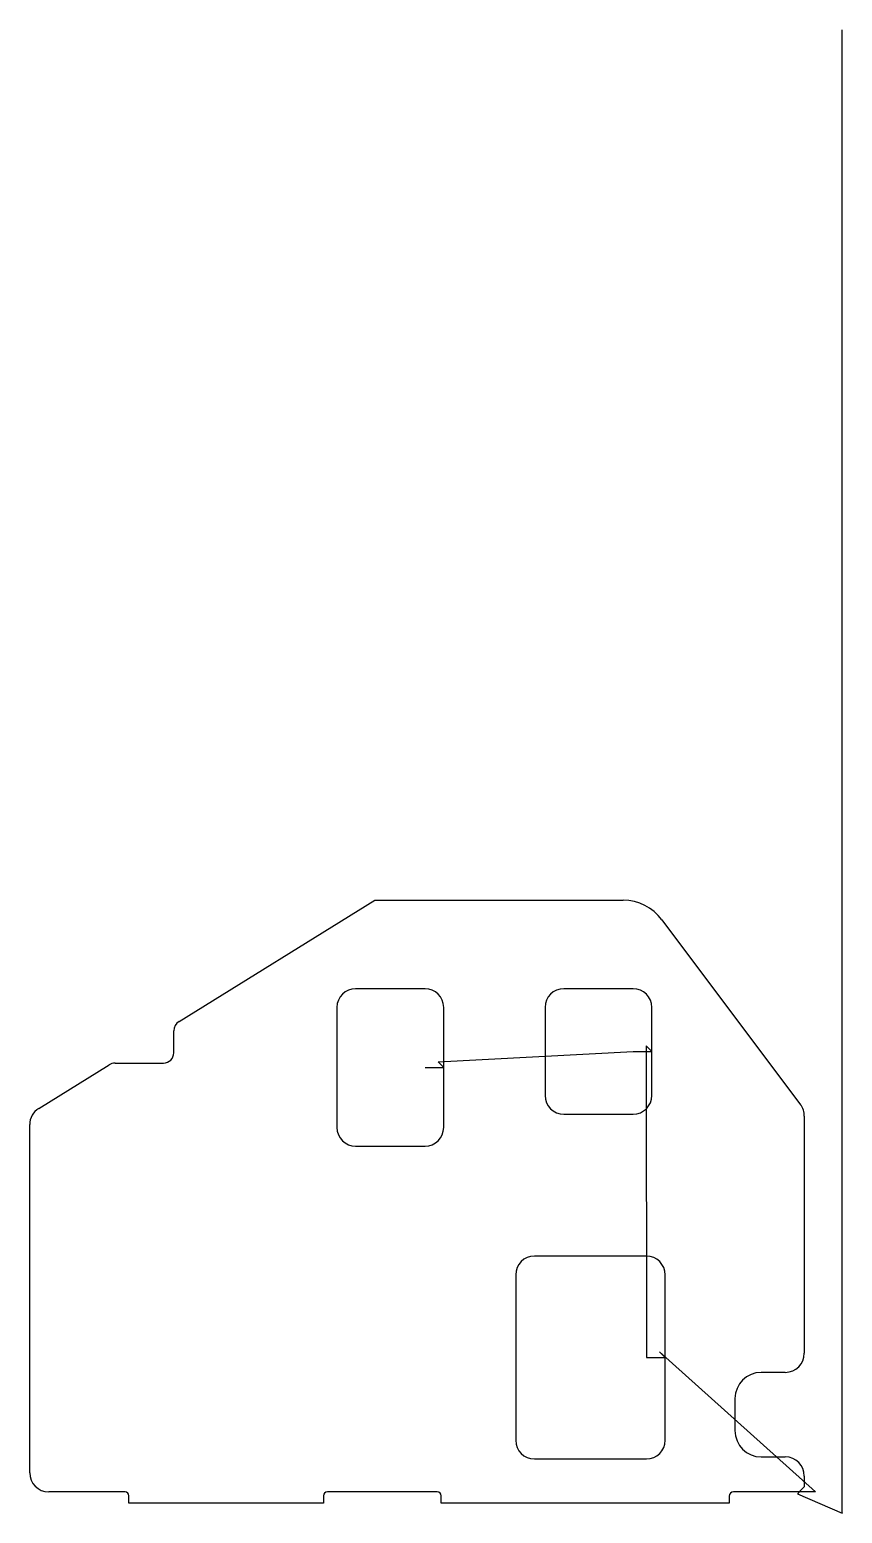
# Model space of a CAD drawing. Header units: metres. Extents: x 1537 to 3059, y 0 to 2780.
import ezdxf

# ---------------------------------------------------------------- set-up
doc = ezdxf.new("R2010")
doc.units = ezdxf.units.M

msp = doc.modelspace()

# ---------------------------------------------------------------- linework, layer by layer
at = {"layer": 'TOOL_0'}
for p, q in [((3059.312, 2779.001), (3059.312, 2780.001)), ((3059.312, 1.001), (3059.312, 2779.001)), ((1816.446, 921.576), (2183.597, 1148.86)), ((2183.597, 1148.86), (2648.618, 1148.697)), ((2721.209, 1112.367), (2980.977, 765.711)), ((2277.368, 982.931), (2147.368, 982.931)), ((2667.368, 982.931), (2537.368, 982.931)), ((2112.368, 947.931), (2112.368, 722.931)), ((2312.368, 835.431), (2312.368, 947.931)), ((2502.368, 947.931), (2502.368, 782.931)), ((2702.368, 865.431), (2702.368, 947.931)), ((1806.618, 862.931), (1806.618, 903.933)), ((2301.761, 846.038), (2667.368, 865.431)), ((2667.368, 865.431), (2702.368, 865.431)), ((2702.368, 865.431), (2691.761, 876.038)), ((2691.761, 876.038), (2692.368, 291.931)), ((2702.368, 782.931), (2702.368, 865.431)), ((1553.551, 758.831), (1685.597, 840.574)), ((1696.519, 843.681), (1787.368, 843.681)), ((2277.368, 835.431), (2312.368, 835.431)), ((2312.368, 835.431), (2301.761, 846.038)), ((2312.368, 722.931), (2312.368, 835.431)), ((1536.618, 75.931), (1536.618, 728.434)), ((2537.368, 747.931), (2667.368, 747.931)), ((2988.118, 744.273), (2988.118, 299.932)), ((2147.368, 687.931), (2277.368, 687.931)), ((2692.368, 481.931), (2482.368, 481.931)), ((2447.368, 446.931), (2447.368, 136.931)), ((2727.368, 291.931), (2727.368, 446.931)), ((2692.368, 291.931), (2727.368, 291.931)), ((2727.368, 291.931), (2716.761, 302.538)), ((2716.761, 302.538), (3009.044, 40.181)), ((2727.368, 136.931), (2727.368, 291.931)), ((2952.368, 264.182), (2907.368, 264.182)), ((2858.118, 214.932), (2858.118, 154.932)), ((2482.368, 101.931), (2692.368, 101.931)), ((2907.368, 105.682), (2952.368, 105.682)), ((2988.118, 69.932), (2988.118, 49.621)), ((1715.368, 40.181), (1572.368, 40.181)), ((1722.618, 19.181), (1722.618, 32.931)), ((2087.118, 32.931), (2087.118, 19.181)), ((2300.368, 40.181), (2094.368, 40.181)), ((2307.618, 19.181), (2307.618, 32.931)), ((2847.118, 31.931), (2847.118, 19.181)), ((2978.679, 40.181), (2855.368, 40.181)), ((2978.679, 40.182), (2975.213, 36.326)), ((2975.213, 36.326), (3059.312, 0.001)), ((2988.118, 49.621), (2978.679, 40.182)), ((3009.044, 40.181), (2978.679, 40.181)), ((2087.118, 19.181), (1722.618, 19.181)), ((2847.118, 19.181), (2307.618, 19.181)), ((3059.312, 0.001), (3059.312, 1.001)), ((3059.312, 1.001), (3059.312, 0.001)), ((3059.312, 0.001), (3059.312, 1.001)), ((3059.312, 0.001), (3059.312, 0.001))]:
    msp.add_line(p, q, dxfattribs=at)
for centre, radius, start, end in [((2648.566, 1057.906), 90.791, 36.859169, 89.967184), ((2147.368, 947.931), 35, 90, 180), ((2277.368, 947.931), 35, 0, 90), ((2537.368, 947.931), 35, 90, 180), ((2667.368, 947.931), 35, 0, 90), ((1827.368, 903.933), 20.75, 121.759815, 180), ((1787.368, 862.931), 19.25, 270, 0), ((1696.553, 822.811), 20.87, 90.093342, 121.665775), ((2537.368, 782.931), 35, 180, 270), ((2667.368, 782.931), 35, 270, 0), ((1572.401, 728.415), 35.783, 121.788135, 179.969577), ((2952.368, 744.273), 35.75, 0, 36.845857), ((2147.368, 722.931), 35, 180, 270), ((2277.368, 722.931), 35, 270, 0), ((2482.368, 446.931), 35, 90, 180), ((2692.368, 446.931), 35, 0, 90), ((2952.368, 299.932), 35.75, 270, 0), ((2907.368, 214.932), 49.25, 90, 180), ((2907.368, 154.932), 49.25, 180, 270), ((2482.368, 136.931), 35, 180, 270), ((2692.368, 136.931), 35, 270, 0), ((2952.368, 69.932), 35.75, 0, 90), ((1572.368, 75.931), 35.75, 180, 270), ((1715.368, 32.931), 7.25, 0, 90), ((2094.368, 32.931), 7.25, 90, 180), ((2300.368, 32.931), 7.25, 0, 90), ((2855.368, 31.931), 8.25, 90, 180)]:
    msp.add_arc(centre, radius, start, end, dxfattribs=at)

doc.saveas('drawing.dxf')
